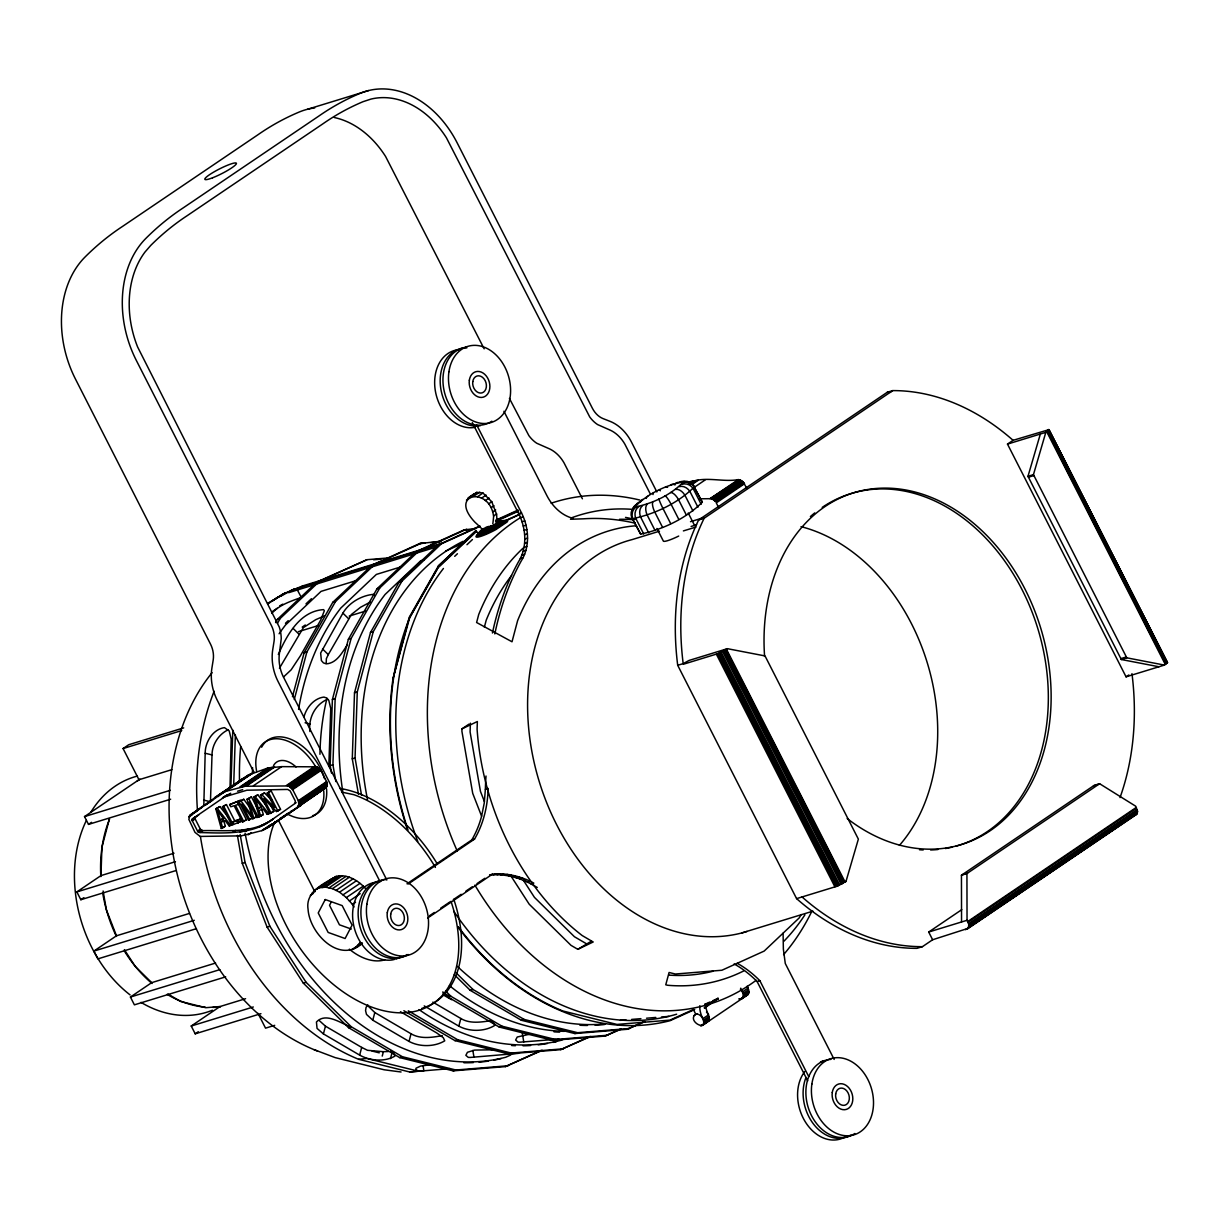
<?xml version="1.0" encoding="UTF-8"?>
<svg xmlns="http://www.w3.org/2000/svg" width="1229" height="1229" viewBox="0 0 1229 1229"><rect width="100%" height="100%" fill="white"/><g stroke="black" fill="none" stroke-linecap="round" stroke-linejoin="round"><path stroke-width="1.5" d="M705.415 1003.647A21.492 13.688 55.9 0 0 708.503 1014.877L702.865 1018.703A6.637 4.225 55.9 0 0 695.737 1014.125C686.427 1021.145 708.288 1032.775 702.865 1018.703A21.492 13.688 55.9 0 1 699.793 1005.737M701.698 1025.816L709.01 1020.577L708.503 1014.877A6.637 4.225 55.9 0 0 706.46 1012.112M738.752 998.9C743.038 1000.621 744.528 994.737 742.393 991.926A21.492 13.688 55.9 0 1 740.764 988.162M702.665 1025.293L747.846 994.707L748.937 992.617L748.046 988.116A21.492 13.688 55.9 0 1 747.155 986.226M175.762 870.624L80.837 899.72L76.859 891.916L100.962 875.601L101.93 847.119L109.458 818.683M203.814 805.394L205.182 753.239C205.074 742.055 212.924 729.273 224.431 727.629L229.224 730.932L231.175 739.044L230.023 787.482M228.179 729.811C218.777 734.143 212.049 744.544 212.018 754.929L210.451 801.754L203.615 800.064M230.898 786.698L232.803 730.134M233.664 785.853L235.369 734.942M252.406 773.21L252.59 767.587M309.908 731.532C308.172 718.32 315.116 704.432 327.59 699.24M331.461 773.056L330.155 765.59L332.383 699.593L348.36 639.295L377.026 588.768L416.416 551.498L463.855 530.006L475.946 528.393M335.84 781.552L332.921 764.745L335.148 698.748L351.125 638.435L379.792 587.923L419.181 550.653L466.621 529.161M358.453 794.272L352.277 758.815L354.505 692.818L370.497 632.505L399.164 581.993L438.553 544.708L479.156 526.319M361.556 795.286L355.058 757.97L357.27 691.973L373.263 631.66L401.929 581.148L441.319 543.863L480.278 526.212M468.986 724.127L461.981 728.858L461.904 731.24L472.719 793.366L481.599 816.179M470.384 723.174L470.092 731.946L480.447 791.368L484.426 801.6M486.008 776.021A256.523 194.074 73 0 0 485.378 789.264L484.241 803.136L481.553 816.379A106.017 80.208 73 0 1 471.752 839.975L406.999 883.805M492.43 633.012A280.642 212.31 73 0 1 518.469 561.791C527.518 547.381 526.135 528.439 518.699 513.645L472.289 422.592M494.826 633.934A280.642 212.31 73 0 1 521.25 560.946C530.283 546.536 528.9 527.579 521.465 512.8L476.775 425.111M783.088 933.18L783.365 949.157L785.285 963.505L834.168 1059.429M483.366 530.421A115.987 80.054 17.9 0 0 475.008 522.264C447.54 493.382 490.002 485.716 493.612 516.564A115.987 59.176 -63.5 0 1 492.798 523.938M226.121 795.532L222.418 797.928L227.98 794.579L192.415 818.913L192.292 820.803L197.562 831.127L199.989 832.555C224.369 833.154 252.959 835.136 273.422 818.76L264.373 824.536M268.076 822.14C248.304 833.569 224.415 830.036 202.8 830.635L200.373 829.222L195.119 818.883L195.657 816.609L192.354 819.021M297.479 807.023L298.877 804.457L298.34 800.693L292.686 789.602L288.646 785.945L245.278 786.237L225.829 791.353L220.037 794.211L190.203 814.965L188.82 819.328L194.996 832.371L200.143 836.427L241.268 835.858L261.838 830.635L273.084 824.336L326.392 787.251L326.576 781.583L320.923 770.491L316.898 766.835L281.656 766.635L267.907 767.987L248.273 775.084L214.599 797.652M1167.519 662.677L1048.967 429.643L1013.08 440.32L1007.488 444.099L1126.071 676.841L1164.416 665.089L1167.519 662.677L1048.967 429.643L1045.818 432.347L1007.488 444.099M328.819 766.358L330.755 708.518L328.804 700.392L326.791 698.072L323.98 697.089C314.163 698.149 306.436 707.535 304.039 716.707M1013.08 440.32A239.686 181.339 73 0 0 892.715 390.607L887.246 392.281L698.656 519.944A239.686 181.339 73 0 0 677.701 665.304L796.592 898.629A239.686 181.339 73 0 0 916.942 948.342L922.426 946.668L932.627 939.755L968.252 928.294L968.836 924.531L967.039 920.291L966.931 873.542L1099.617 783.718L1135.627 806.163L1137.562 811.862L1135.535 815.119M292.471 696.72L304.101 652.86L332.767 602.348L372.157 565.063L419.596 543.571L441.011 541.206M294.269 699.531L306.866 652.015L335.532 601.488L374.922 564.219L422.361 542.726M406.983 828.392A267.123 202.094 73 0 1 393.003 678.592L409.257 617.281L438.4 565.924L475.884 530.452L476.483 531.435A4.424 2.811 55.9 0 0 479.863 533.616M393.464 1052.915L394.939 1056.08C384.769 1062.086 369.929 1060.919 359.651 1055.112L323.411 1033.896L325.455 1026.184L319.156 1020.454M359.651 1055.112L361.695 1047.415L325.455 1026.184M400.439 1011.713L436.694 1032.928L443.254 1037.645L444.729 1040.825C434.605 1047 419.596 1047.154 409.027 1041.409L372.786 1020.193L374.814 1012.558L368.592 1006.505M484.364 627.159L486.208 620.215A232.404 175.824 73 0 1 511.556 575.541M382.234 1056.095L383.387 1051.701L388.41 1051.517M390.469 1058.615L392.143 1052.285M409.027 1041.409L411.054 1033.773L374.814 1012.558M490.279 1020.3L494.55 1023.972L494.519 1025.554C484.395 1031.73 469.386 1031.899 458.816 1026.138L460.844 1018.503L432.838 1002.111M393.003 678.592L409.687 617.588L438.768 566.354L476.145 530.959L438.4 565.924L439.168 566.753L476.483 531.435M796.592 898.629L836.381 886.432L845.998 881.423L858.364 839.13L765.022 655.933L727.414 648.682L689.07 660.434L683.186 663.629A239.686 181.339 73 0 1 704.14 518.254L892.715 390.607M1158.932 666.763L1121.324 659.512L1027.982 476.314L1040.349 434.021M1164.416 665.089L1126.793 657.822L1033.451 474.64L1045.818 432.347M365.351 888.367C358.177 880.394 347.285 873.85 336.224 876.369C323.611 883.682 305.268 891.655 308.064 909.306C309.57 933.425 339.696 964.565 362.401 943.227M374.138 595.466L373.37 594.36C361.556 595.466 348.99 602.609 342.906 613.133L320.646 653.045L321.399 660.557L323.411 662.877L326.207 663.86C336.807 663.214 342.061 652.553 347.361 644.856M370.113 602.164L360.512 607.295L351.494 614.408L328.281 654.611L326.361 658.683L326.223 662.892M331.277 901.948L329.526 905.312L339.45 924.807L351.31 929.047M635.823 505.918C647.837 493.812 665.104 485.639 681.757 482.121A9.402 9.156 -77.3 0 1 693.463 485.732L702.312 502.185C686.197 518.423 663.03 529.392 640.678 534.108L631.829 517.655A9.402 9.264 3.1 0 1 635.823 505.918L636.561 506.671C653.213 503.168 670.496 494.98 682.494 482.889L681.757 482.121M275.603 622.565L277.447 619.308L314.301 584.436M277.447 623.349L280.212 618.448L319.601 581.179L367.041 559.687L389.424 557.858M278.322 654.473C286.833 635.285 299.784 611.09 323.58 609.63L324.348 610.721L320.769 619.923L300.429 655.764L291.165 669.82L283.576 676.933M279.429 668.253L303.425 627.589L315.669 619.708L324.348 615.913M801.139 914.56L799.234 917.894L764.146 951.092L721.899 970.249L675.366 974.029L669.083 972.477L665.765 984.798L667.685 985.274A242.943 183.797 73 0 0 743.729 970.925M438.768 566.354L409.687 617.588A266.555 201.648 73 0 0 408.013 830.036M217.518 796.899L242.835 778.525M367.87 1004.923L366.042 1007.427L365.566 1010.668L366.503 1014.417L372.786 1020.193M329.157 881.562L331.031 879.196M356.241 947.405L359.989 942.643M497.392 524.215A115.987 59.176 -63.5 0 1 496.654 514.505L491.769 501.724L482.966 493.029L476.775 492.368L466.452 500.111M499.558 521.25A13.519 1.997 -27 0 1 501.324 523.078L496.854 526.089A13.519 1.997 -27 0 1 482.306 532.925A13.519 1.997 -27 0 1 480.524 531.097L482.521 529.177M480.524 531.097L483.135 528.931M294.852 803.474L295.375 801.185L290.121 790.861L287.694 789.433L246.891 790.216L224.231 796.96M441.61 543.326L302.795 585.88L282.885 594.022L272.515 600.781L285.973 592.608L267.538 603.439M280.381 596.403L294.238 588.906M285.481 623.257L288.216 620.676M305.975 603.869L311.444 598.692M454.699 556.322L457.434 553.741M466.974 544.708L472.428 539.546M271.763 613.394C279.398 604.806 290.858 601.211 301.335 597.417L297.203 589.674L302.795 585.88M494.918 524.092L501.324 523.078M497.054 523.4L498.651 523.062A10.615 1.567 -27 0 0 497.253 521.618M498.436 523.247L499.988 523.032A12.075 1.782 -27 0 0 498.406 521.403M497.023 525.997L495.994 525.735A12.075 1.782 -27 0 1 482.982 531.834A12.075 1.782 -27 0 1 481.399 530.206L482.321 529.361A9.125 1.352 -27 0 0 485.271 529.53A9.125 1.352 -27 0 0 494.304 525.182L497.33 523.139A9.125 1.352 -27 0 0 496.132 521.91M481.276 531.312L477.436 534.415A16.33 2.412 -27 0 0 495.118 528.992L505.549 521.941A16.33 2.412 -27 0 0 501.908 521.127M480.739 532.188L476.575 535.567A17.698 2.612 -27 0 0 495.733 529.684L507.039 522.048A17.698 2.612 -27 0 0 503.107 521.157M480.6 531.036L482.475 529.684M270.61 820.665L296.158 802.629M267.645 827.778L325.716 787.912M493.49 524.998L495.994 525.735L499.988 523.032M482.321 529.361A10.615 1.567 -27 0 0 483.704 530.79A10.615 1.567 -27 0 0 495.133 525.428L498.651 523.062M271.548 612.088L277.155 608.294M494.304 525.182L496.316 525.551M468.034 497.929L474.071 493.843M470.523 496.593L476.775 492.368M473.764 496.178L479.802 492.092M477.513 496.716L482.966 493.029M481.476 498.221L486.116 495.072M485.317 500.618L489.096 498.052M302.196 627.082L305.284 624.993M171.83 769.661L138.969 779.739L123.084 748.553L128.722 744.728L183.689 727.875M488.681 503.798L491.769 501.724M491.308 507.592L494.012 505.764M492.998 511.74L495.686 509.927M493.659 515.934L496.639 513.922M170.662 799.203L88.503 824.398L84.524 816.594L138.969 779.739M88.503 824.398L91.53 822.339M220.037 794.211L249.226 774.577M221.927 793.197L251.131 773.594M189.543 815.61L216.212 797.56M223.862 792.229L253.082 772.672M190.848 814.965L201.817 807.53M204.966 805.394L212.801 800.094M225.829 791.353L254.08 772.227M189.066 816.486L196.901 811.171M188.897 816.978L192.047 814.858M226.105 796.039L230.76 793.304L227.933 795.209M192.216 819.39L195.104 817.285M195.626 817.039L198.76 814.919M239.67 787.113L267.907 767.987M688.363 483.366C703.111 475.208 722.437 482.659 738.322 479.587L743.176 482.045L746.94 488.497M192.17 819.589L194.996 817.684M192.154 820.05L194.981 817.915M240.776 786.898L269.013 767.787M689.469 483.166L692.603 481.046M192.185 820.296L195.012 818.391M241.883 786.714L270.134 767.587M689.023 484.042L693.724 480.846M192.231 820.542L195.058 818.637M192.292 820.803L195.119 818.883M243.004 786.545L271.256 767.418M690.145 483.873L694.846 480.677M244.141 786.376L272.377 767.265M691.266 483.704L695.967 480.524M245.278 786.237L273.514 767.126M690.836 484.625L697.104 480.385M246.415 786.114L274.651 767.004M691.973 484.503L698.256 480.262M80.837 899.72L83.879 897.662M222.679 828.008L220.974 822.078L223.617 820.296L225.337 826.211L221.266 828.438L215.797 808.836L219.899 806.608L228.932 818.022M215.797 808.836L219.899 806.608M253.42 785.746L281.656 766.635M694.262 487.329L705.246 479.894M222.449 806.808L226.443 804.596L234.708 820.818L239.732 819.282L240.838 821.464L231.82 825.197L222.449 806.808L226.443 804.596M229.654 804.596L240.392 800.325L229.654 804.596L230.76 806.762L234.124 805.732L242.39 821.955L246.384 819.758L238.119 803.536M250.824 814.781L252.406 817.915L248.458 820.096L239.087 801.707L243.772 799.28L250.562 808.513M239.087 801.707L243.772 799.28M197.562 831.127L200.373 829.222M197.761 831.388L200.588 829.483M197.946 831.603L200.773 829.683M198.146 831.787L200.957 829.867M198.345 831.956L201.172 830.051M198.56 832.11L201.372 830.205M241.114 801.078L252.037 815.948L246.998 799.28L251.469 796.93L258.29 810.31M198.76 832.248L201.587 830.328M198.99 832.356L201.802 830.435M246.998 799.28L251.469 796.93M199.206 832.432L202.155 830.558M199.989 832.555L202.8 830.635M261.608 808.651L263.313 814.566L259.242 816.793L253.788 797.191L256.431 795.409L257.89 794.963L266.923 806.378M220.36 819.989L223.816 818.929L217.487 810.572L220.36 819.989L223.002 818.191L222.188 815.319M253.788 797.191L257.89 794.963M270.518 804.934L273.79 811.355L269.858 813.537L260.471 795.148L264.496 792.935L272.131 800.601M260.471 795.148L264.496 792.935M261.854 794.717L274.574 807.514L267.215 793.074L271.163 790.892L280.535 809.281L276.494 811.509L263.774 798.696L271.148 813.152M267.215 793.074L271.163 790.892M221.266 828.438L225.337 826.211M286.48 785.439L314.716 766.328M699.055 498.805L710.07 498.697L738.322 479.587M223.786 806.393L232.066 822.616L234.708 820.818M287.54 785.561L315.776 766.45M710.07 498.697L739.382 479.709M288.093 785.73L316.329 766.604M711.145 498.82L739.935 479.863M220.974 822.078L225.245 820.772L229.255 825.98L231.912 824.198M288.646 785.945L316.898 766.835M711.699 498.989L740.488 480.093M232.066 822.616L239.732 819.282M229.255 825.98L233.449 823.722M289.214 786.222L317.451 767.111M712.252 499.204L741.056 480.37M289.767 786.575L318.004 767.449M712.805 499.481L741.609 480.708M258.336 808.344L261.792 807.284L255.478 798.927L258.336 808.344L260.994 806.547L260.164 803.674M290.305 786.959L318.557 767.848M713.358 499.834L742.147 481.107M290.843 787.405L319.079 768.294M713.911 500.218L742.669 481.553M291.35 787.912L319.586 768.786M714.433 500.664L743.176 482.045M242.39 821.955L246.384 819.758M291.826 788.434L320.062 769.323M714.94 501.155L743.668 482.582M292.272 789.003L320.508 769.892M715.416 501.693L744.113 483.151M292.686 789.602L320.923 770.491M718.704 507.623L716.277 502.861L744.528 483.75M248.458 820.096L252.406 817.915M232.834 832.248L235.661 830.343M249.764 819.697L241.79 804.043L252.713 818.791L256.584 816.624L255.494 812.999M252.713 818.791L256.584 816.624M256.892 817.515L260.84 815.319L256.892 817.515L249.041 802.107L253.927 818.422M259.242 816.793L263.313 814.566M239.716 831.879L242.543 829.974M240.792 831.772L243.619 829.852M260.671 816.363L258.966 810.433L263.221 809.128L267.246 814.335L269.888 812.553M241.898 831.634L244.709 829.713M242.989 831.48L245.815 829.575M269.858 813.537L273.79 811.355M244.079 831.311L246.906 829.406M245.155 831.127L247.981 829.222M246.138 830.942L248.965 829.037M276.494 811.509L280.535 809.281M259.749 826.764L262.576 824.859M298.34 800.693L326.576 781.583M248.012 834.875L251.146 832.755M260.625 826.38L264.404 824.029M262.514 825.489L266.278 823.107M298.57 801.354L326.806 782.243M298.739 801.999L326.975 782.888M298.862 802.645L327.098 783.534M298.924 803.274L327.16 784.163M298.924 803.889L327.175 784.763M298.877 804.457L327.129 785.346M298.785 805.01L327.022 785.884M298.616 805.502L326.853 786.391M261.838 830.635L269.689 825.32M298.401 805.963L326.653 786.852M262.837 830.205L265.971 828.069M269.105 825.949L272.254 823.829M280.089 818.514L287.939 813.214M298.14 806.378L326.392 787.251M263.82 829.744L301.32 805.225M265.756 828.792L294.945 809.174M196.44 928.663L97.859 958.881L93.88 951.092L116.478 935.791L189.496 913.408M225.675 976.855L134.391 1004.846L130.428 997.042L151.705 982.647L215.597 963.044M316.683 889.243L333.627 877.783M314.086 890.656L336.224 876.369M312.212 893.037L315.3 890.948M321.46 886.785L326.084 883.651M310.338 895.419L313.426 893.329M322.413 887.492L339.358 876.031M319.279 887.845L325.547 887.154L342.492 875.678M329.003 887.891L345.948 876.415M325.547 887.154L332.475 888.628L349.42 877.153M336.024 890.395L352.969 878.935M332.475 888.628L339.573 892.177L356.518 880.701M342.983 894.866L359.928 883.405M339.573 892.177L346.378 897.554L363.323 886.094M349.405 900.98L360.189 893.683M683.478 664.213L717.797 653.69L727.414 648.682M346.378 897.554L352.431 904.406L355.504 902.316M260.932 1013.664L195.211 1033.819L191.232 1026.015L220.022 1006.536L245.57 998.701M408.182 884.02L474.517 839.115A106.017 80.208 73 0 0 488.143 788.419L485.378 789.264M195.211 1033.819L198.315 1031.715M358.115 945.024L361.203 942.935M351.064 950.217L361.848 942.92M353.645 948.803L361.357 943.595M429.612 915.682L434.359 912.471M440.673 908.2L450.152 901.779M453.301 899.643L461.198 894.297M465.929 891.086L472.259 886.816M476.99 883.605L484.887 878.259M427.646 918.032L492.383 874.203C506.701 872.698 521.219 876.323 533.801 883.113L531.036 883.958C518.454 877.168 503.936 873.558 489.618 875.063L492.383 874.203M511.264 876.461L529.192 904.191L570.993 945.331L577.814 949.326L591.349 941.184M1126.071 676.841L1128.867 674.951M693.724 1010.192L694.692 1009.547L670.097 1020.684A267.123 202.094 73 0 1 457.91 927.127M704.278 1007.657L718.089 998.301L704.463 1008.21M694.062 1015.538L696.874 1013.633M703.495 1020.254L709.133 1016.429M743.023 993.493L748.676 989.668M703.787 1021.791L709.44 1017.965M743.33 995.029L748.983 991.204M703.756 1023.204L709.394 1019.379M743.284 996.442L748.937 992.617M700.515 1025.938L707.336 1021.99M740.058 999.177L744.282 996.32M703.372 1024.402L709.01 1020.577M742.9 997.625L748.553 993.815M741.225 999.054L747.846 994.707M961.554 921.965L961.447 875.217L1094.148 785.392L1099.617 783.718M932.627 939.755L928.694 932.043L961.785 909.644M967.684 921.55L1136.272 807.422M968.037 922.242L1136.625 808.129M968.652 923.762L1137.24 809.65M968.836 924.531L1137.439 810.403M968.959 925.268L1137.547 811.14M968.974 925.975L1137.562 811.862M968.775 927.265L1137.363 813.137M965.487 929.692L981.249 919.015M984.398 916.88L1064.76 862.497M1067.909 860.361L1099.417 839.023M1102.567 836.888L1134.09 815.564M968.56 927.818L1137.148 813.69M966.946 929.232L1136.84 814.182M268.045 603.792L278.107 596.987M282.808 604.146L279.674 605.866M461.981 728.858L477.359 721.531L477.098 729.289A234.078 177.084 73 0 0 582.208 935.561L593.192 941.982L577.814 949.326M291.073 811.079L292.056 810.633M316.836 582.024L367.041 559.687M495.702 520.205L518.054 510.066M495.456 520.942L518.116 510.68M495.948 521.357L518.423 511.172M505.687 520.512L519.329 514.337M502.968 522.079L520.021 514.337M445.574 551.13L460.983 544.14M510.772 1054.974L505.749 1057.247A253.911 192.093 73 0 1 245.063 833.139M564.418 1038.766L561.085 1040.287A253.911 192.093 73 0 1 419.012 1009.608M237.397 835.321L242.267 863.311L267.092 927.112L303.348 983.169L348.56 1027.674L399.64 1057.585L453.132 1070.858L505.365 1066.618L541.206 1050.365M505.365 1066.618L542.266 1050.303M403.88 1010.714L454.96 1040.625L508.453 1053.898L560.685 1049.658L589.705 1036.508M560.685 1049.658L590.765 1036.431M442.809 991.911L448.139 997.134L499.22 1027.045L552.712 1040.333L604.945 1036.078L620.307 1029.119M604.945 1036.078L621.367 1029.042M454.3 974.643L470.261 990.359L521.357 1020.27L574.834 1033.558L627.082 1029.303L644.134 1021.56M627.082 1029.303L645.087 1021.545M704.616 1004.416L709.671 1002.127M713.035 1000.59L718.089 998.301M704.954 1004.876L718.32 998.824A6.637 4.225 55.9 0 0 717.352 999.361M488.819 526.396L485.947 527.287M291.165 590.289L441.319 543.863M288.646 592.685L436.003 547.12M307.757 109.197L368.608 90.547M518.699 513.645L521.465 512.8M520.528 517.639L523.293 516.794M522.048 521.772L524.814 520.927M523.247 526.027L526.012 525.182M357.286 580.272L321.046 591.379L285.512 624.993A253.911 192.093 73 0 0 279.106 633.78M401.622 566.677L376.366 574.419L340.832 608.032A253.911 192.093 73 0 0 298.57 709.41M424.143 559.779L420.625 560.854L385.092 594.467A253.911 192.093 73 0 0 342.722 791.384M524.107 530.344L526.872 529.499M688.04 482.306L691.497 481.246M570.471 519.252L583.452 518.822A280.642 212.31 73 0 1 635.347 523.231M524.629 534.676L527.395 533.832M524.783 538.978L527.548 538.133M524.583 543.218L527.349 542.373M277.447 619.308L280.212 618.448M332.767 602.348L335.532 601.488M377.026 588.768L379.792 587.923M399.164 581.993L401.929 581.148M524.03 547.335L526.795 546.49M523.139 551.299L525.904 550.454M521.91 555.047L524.675 554.202M520.343 558.565L523.108 557.72M298.401 631.66L318.372 625.546M349.22 616.082L365.551 611.074M659.481 531.205L632.121 539.592A204.229 154.501 73 0 0 538.287 778.418A204.229 154.501 73 0 0 747.048 931.459M690.498 521.695L703.265 517.778M698.656 519.944L704.14 518.254M691.113 526.458L696.597 524.783M683.385 530.913L695.998 527.057M304.101 652.86L306.866 652.015M348.36 639.295L351.125 638.435M370.497 632.505L373.263 631.66M123.084 748.553L181.738 730.564M1027.982 476.314L1033.451 474.64M1028.443 477.221L1033.927 475.546M332.383 699.593L335.148 698.748M354.505 692.818L357.27 691.973M84.524 816.594L170.339 790.293M237.566 791.215L242.666 789.648M330.155 765.59L332.921 764.745M352.277 758.815L355.058 757.97M677.701 665.304L683.186 663.629M237.643 822.431L240.838 821.464M267.246 814.335L268.782 813.875L255.248 796.745M100.962 875.601L173.996 853.218M76.859 891.916L175.44 861.698M242.267 863.311L245.047 862.466L240.162 834.476M93.88 951.092L194.29 920.306M471.752 839.975L474.517 839.115M1120.879 658.621L1126.348 656.947M1121.324 659.512L1126.793 657.822M267.092 927.112L269.858 926.267L306.113 982.324L351.325 1026.814L402.405 1056.74L455.898 1070.013L508.13 1065.758M493.336 874.771L496.101 873.927M497.1 874.725L499.865 873.865M500.864 874.879L503.629 874.034M504.658 875.263L507.423 874.418M508.468 875.862L511.233 875.017M512.278 876.676L515.043 875.831M516.072 877.706L518.838 876.861M130.428 997.042L219.883 969.62M519.852 878.965L522.617 878.105M523.615 880.425L526.381 879.565M527.349 882.084L530.114 881.239M303.348 983.169L306.113 982.324M191.232 1026.015L253.312 1006.981M274.712 1025.339L265.541 1028.151L258.013 1013.372M1093.487 785.838L1098.956 784.163M348.56 1027.674L351.325 1026.814M448.139 997.134L450.905 996.289L501.985 1026.2L555.477 1039.488L607.71 1035.233M470.261 990.359L473.027 989.514L524.122 1019.425L577.599 1032.698L629.847 1028.458M842.341 882.545L845.998 881.423M741.778 932.949L812.937 911.15M962.092 874.787L967.561 873.112M961.447 875.217L966.931 873.542M399.64 1057.585L402.405 1056.74M454.96 1040.625L457.726 1039.78L511.218 1053.053L563.45 1048.798M499.22 1027.045L501.985 1026.2M521.357 1020.27L524.122 1019.425M453.132 1070.858L455.898 1070.013M508.453 1053.898L511.218 1053.053M552.712 1040.333L555.477 1039.488M574.834 1033.558L577.599 1032.698M734.128 963.951A106.017 80.208 73 0 1 757.11 981.556L759.875 980.711L808.743 1076.635M928.694 932.043L967.039 920.291M490.694 1020.684C480.954 1022.205 469.708 1023.941 460.844 1018.503M442.302 1035.632C432.162 1037.476 420.364 1039.365 411.054 1033.773M349.082 1026.184C339.296 1022.374 325.485 1012.373 316.437 1022.006L317.051 1028.396L323.411 1033.896M518.408 1053.361L470.108 1057.447L468.249 1057.37L465.852 1055.327L467.435 1052.285L474.594 1050.088L493.044 1049.781M529.499 1034.234L517.225 1037.015L515.642 1040.057L518.039 1042.115L519.898 1042.177L558.995 1039.104M429.92 1064.775L420.579 1066.096L415.955 1068.247L415.863 1069.445L418.306 1071.196L423.897 1070.766L423.006 1065.604M496.024 523.293L497.33 523.139M745.696 995.352L746.879 995.229M200.419 836.473A250.547 189.543 73 0 0 358.622 1059.306L366.611 1058.492M358.622 1059.306L409.626 1071.98L418.306 1071.196L367.548 1058.63M463.855 530.006L467.588 529.699M419.596 543.571L425.188 543.11M430.78 542.665L440.12 541.897M373.601 559.779L381.067 559.164M220.022 1006.536L205.765 1007.703L180.555 1001.435L167.958 994.061M620.415 1020.331L626.007 1019.87M631.598 1019.425L640.923 1018.657M646.531 1018.211L655.856 1017.443M661.448 1016.982L668.899 1016.383M409.626 1071.98L449.845 1068.646M499.85 523.155L501.263 523.139M383.387 1051.701L367.502 1050.303L361.695 1047.415M401.069 1071.995L384.155 1069.783L335.179 1057.616L314.01 1049.627M342.061 792.183L353.967 794.717A123.868 78.917 55.9 0 1 435.419 867.428M704.862 1021.852L706.168 1022.129M305.084 722.775L310.154 724.05M205.182 753.239L212.018 754.929M371.957 1051.025L379.254 1052.838M573.236 518.408C561.438 515.504 552.282 506.148 546.874 495.594L503.921 411.285M443.024 993.216L448.662 995.659M495.994 525.735L496.854 526.089M737.216 963.306L739.32 964.488A106.017 80.208 73 0 1 759.875 980.711M531.036 883.958L537.257 887.461M586.218 943.626L574.45 936.744L534.461 897.385L523.446 880.348M424.22 1005.89L458.816 1026.138M408.289 1010.822L457.726 1039.78M342.906 613.133L348.621 618.771M322.566 648.973L328.281 654.611M293.116 628.403L298.831 634.041M455.744 972.492L473.027 989.514M445.574 991.05L450.905 996.289M151.705 982.647L135.175 966.363L124.375 949.664M702.312 502.185L693.463 485.732M631.829 517.655L640.678 534.108M390.699 1050.841L391.897 1052.101M217.256 808.39L230.791 825.519M352.431 904.406L354.044 907.017M695.737 1014.125L693.386 1009.501L669.974 1020.116L616.973 1024.433L562.713 1010.945A266.555 201.648 73 0 1 458.233 926.758M1048.598 429.551L1167.366 662.892M1048.291 429.582L1167.104 663.153M1048.183 430.703L1166.767 663.445M1047.246 431.379L1165.829 664.121M1046.739 431.732L1165.322 664.474M701.16 504.259L693.294 488.819A9.402 8.757 40.8 0 0 681.634 484.426M697.949 507.239L690.083 491.8A9.402 7.635 51 0 0 679.253 486.653M692.91 510.926L685.045 495.487A9.402 5.991 55.9 0 0 675.489 489.403M688.225 513L694.523 525.351M686.381 515.074L678.516 499.635A9.402 3.948 59 0 0 670.619 492.491M678.792 519.391L670.926 503.951A9.402 1.628 61.5 0 0 664.966 495.702M656.885 491.969L631.552 442.24A41.694 31.539 73 0 0 609.968 421.317L603.147 418.643A20.847 15.777 73 0 1 592.347 408.182L457.28 143.086A98.597 74.6 73 0 0 360.251 93.296A375.736 284.252 73 0 0 318.818 116.079L183.275 207.839A375.736 284.252 73 0 0 145.821 238.441A98.597 74.6 73 0 0 136.296 360.358L271.379 625.469A20.847 15.777 73 0 1 274.036 641.43L272.746 649.588A41.694 31.539 73 0 0 278.077 681.527L380.068 881.7M670.681 523.6L662.815 508.161A9.402 0.799 63.7 0 1 658.928 498.836M650.325 493.981L624.87 444.161A32.845 24.841 73 0 0 610.583 430.319L597.586 424.573A29.696 22.475 73 0 1 589.736 416.969L446.465 137.878A89.732 67.887 73 0 0 370.928 99.103L363.139 101.654A366.38 277.17 73 0 0 322.812 123.883L187.238 215.643A366.38 277.17 73 0 0 150.752 245.416L145.022 252.006A89.732 67.887 73 0 0 137.602 346.947L279.306 627.113A29.696 22.475 73 0 1 281.241 638.711L279.26 654.596A32.845 24.841 73 0 0 282.793 675.735L386.828 880.025M726.493 649.296L845.091 882.038M725.986 649.634L844.569 882.376M662.585 527.395L654.719 511.955A9.402 3.165 66.1 0 1 652.891 501.678M724.787 650.402L843.371 883.144M724.096 650.802L842.695 883.543M723.389 651.201L841.973 883.943M722.637 651.6L841.235 884.342M721.131 652.338L839.714 885.08M720.394 652.691L838.977 885.418M656.916 528.455L663.214 540.806A17.513 2.596 -27 0 0 678.7 536.059M719.672 652.998L838.27 885.74M718.996 653.275L837.579 886.017M655.072 530.529L647.207 515.089A9.402 5.331 68.9 0 1 647.284 504.013M717.797 653.69L836.381 886.432M716.338 654.135L834.921 886.877M648.635 532.771L640.77 517.332A9.402 7.113 73 0 1 642.49 505.687M643.735 534L635.869 518.561A9.402 8.419 80.5 0 1 638.834 506.594M582.408 498.79L564.019 462.826A32.845 24.841 73 0 0 549.732 448.969L536.735 443.239A29.696 22.475 73 0 1 528.885 435.634L509.421 398.426M484.149 348.821L385.614 156.529A89.732 67.887 73 0 0 334.411 117.554M757.11 981.556L807.699 1080.859M268.506 792.69L277.877 811.079M253.835 772.042L217.226 700.177A41.694 31.539 73 0 1 211.88 668.253L213.185 660.081A20.847 15.777 73 0 0 210.512 644.119L75.445 379.024A98.597 74.6 73 0 1 84.97 257.091A375.736 284.252 73 0 1 122.424 226.489L257.967 134.744A375.736 284.252 73 0 1 299.4 111.947A98.597 74.6 73 0 1 314.716 107.952M278.246 819.943L314.854 891.793M248.826 798.712L258.198 817.116M237.735 802.122L238.841 804.288L235.476 805.318L243.741 821.54M237.074 821.08L238.18 823.246M245.047 862.466L269.858 926.267M116.478 935.791L106.401 909.875L103.098 890.979M522.31 1033.466L523.784 1041.962M472.812 1050.426L473.995 1057.232M801.016 526.642A183.951 139.169 73 0 1 927.081 662.185A183.951 139.169 73 0 1 899.398 845.414M846.52 1136.042A39.82 30.126 73 0 1 805.778 1122.599A39.82 30.126 73 0 1 804.795 1071.519M850.698 1135.197A39.82 30.126 73 0 1 813.629 1124.197A39.82 30.126 73 0 1 805.978 1077.48M820.496 1061.917A39.82 30.126 73 0 1 823.476 1060.919M854.816 1133.507A39.82 30.126 73 0 1 808.359 1107.944A39.82 30.126 73 0 1 830.942 1059.367M480.401 425.664A39.82 30.126 73 0 1 440.919 389.439A39.82 30.126 73 0 1 466.851 347.899M747.124 986.641A6.637 4.225 55.9 0 1 748.046 988.116L742.393 991.926A6.637 4.225 55.9 0 0 740.35 989.176M764.592 656.424A183.951 139.169 73 0 1 919.784 493.367A183.951 139.169 73 0 1 1046.325 741.717A183.951 139.169 73 0 1 847.18 818.529M922.426 946.668A239.686 181.339 73 0 1 802.061 896.955M887.246 392.281A239.686 181.339 73 0 1 890.656 392.312M1131.97 673.646A239.686 181.339 73 0 1 1120.018 797.59M682.494 482.889A9.402 9.264 3.1 0 1 694.446 486.745C678.331 502.984 655.165 513.952 632.812 518.669A9.402 9.156 -77.3 0 1 636.561 506.671M679.483 482.214A9.402 8.419 80.5 0 1 686.473 482.121M675.827 483.12A9.402 7.113 73 0 1 679.191 482.398M671.034 484.794A9.402 5.331 68.9 0 1 675.059 484.933M665.442 487.13A9.402 3.165 66.1 0 1 667.593 487.391M659.405 489.956A9.402 0.799 63.7 0 1 660.326 490.786M653.06 494.565A9.402 1.628 61.5 0 1 653.352 493.09M646.27 498.436A9.402 3.948 59 0 1 647.698 496.316M640.401 502.154A9.402 5.991 55.9 0 1 642.828 499.404M635.885 505.457A9.402 7.635 51 0 1 639.08 502.154M632.321 513.445A9.402 8.757 40.8 0 1 632.336 510.173M632.612 509.129A9.402 8.757 40.8 0 1 636.683 504.382M604.53 1024.51A253.911 192.093 73 0 1 595.097 1025.263M587.508 1025.462A253.911 192.093 73 0 1 579.904 1025.263M317.589 1051.072A224.231 169.633 73 0 1 179.726 883.851A224.231 169.633 73 0 1 212.095 672.662M197.423 810.019A250.547 189.543 73 0 1 214.107 691.282M501.202 1058.538A253.911 192.093 73 0 1 493.95 1060.12M488.42 1061.073A253.911 192.093 73 0 1 479.064 1062.194M473.395 1062.578A253.911 192.093 73 0 1 463.901 1062.762M564.341 1031.346A253.911 192.093 73 0 1 449.461 985.643M556.522 1041.577A253.911 192.093 73 0 1 552.912 1042.422M547.427 1043.498A253.911 192.093 73 0 1 538.148 1044.85M530.605 1045.51A253.911 192.093 73 0 1 523.032 1045.802M515.427 1045.71A253.911 192.093 73 0 1 511.617 1045.51M559.671 1032.13A253.911 192.093 73 0 1 553.987 1031.822M239.501 780.661A253.911 192.093 73 0 1 240.654 746.694M605.421 1023.849A253.911 192.093 73 0 1 457.342 966.409M367.502 799.557A253.911 192.093 73 0 1 463.164 541.267M625.53 517.394A244.986 185.333 73 0 1 634.855 519.483M384.708 959.849A51.157 32.584 55.9 0 1 349.343 949.172M713.158 971.187A232.404 175.824 73 0 1 668.822 975.104M619.539 519.299A232.404 175.824 73 0 1 632.689 519.652M756.188 980.266A262.668 198.714 73 0 1 474.886 885.11M457.326 851.205A262.668 198.714 73 0 1 520.681 517.501M551.16 503.229A262.668 198.714 73 0 1 639.894 500.065M811.232 912.517A262.668 198.714 73 0 1 783.58 954.641M523.047 548.18A242.943 183.797 73 0 0 478.742 614.454L476.606 622.504L512.017 641.784L517.624 620.614A219.284 165.884 73 0 1 636.438 525.735M571.454 517.855A242.943 183.797 73 0 1 631.936 509.328M804.903 914.822A242.943 183.797 73 0 1 783.825 941.306M676.641 1014.202A262.699 198.745 73 0 1 453.624 911.058M417.752 841.435A262.699 198.745 73 0 1 443.439 568.459M500.725 521.157A14.932 2.212 -27 0 1 500.541 524.737A14.932 2.212 -27 0 1 481.66 534.062A14.932 2.212 -27 0 1 481.86 530.467M496.086 521.987A7.635 1.121 -27 0 1 496.716 522.632M491.846 525.935A7.635 1.121 -27 0 1 483.581 528.47M491.385 525.613A6.13 0.906 -27 0 1 484.549 528.009M261.639 747.217A44.244 28.19 55.9 0 1 293.762 740.641A44.244 28.19 55.9 0 1 324.533 778.633M326.561 788.88A44.244 28.19 55.9 0 1 312.535 815.718M323.734 790.8A44.244 28.19 55.9 0 1 287.279 813.967M256.692 771.566A44.244 28.19 55.9 0 1 274.62 738.813A44.244 28.19 55.9 0 1 315.961 767.295M273.514 765.652A22.122 14.087 55.9 0 1 296.035 766.988M339.818 788.419A123.868 78.917 55.9 0 1 437.263 863.879M453.808 899.413A123.868 78.917 55.9 0 1 421.854 1008.379M450.982 901.318A123.868 78.917 55.9 0 1 364.491 1004.139A123.868 78.917 55.9 0 1 275.019 821.54M451.704 999.715A230.053 174.042 73 0 1 443.331 994.922M319.955 754.299A230.053 174.042 73 0 1 326.929 698.441M212.433 1010.223A123.1 93.127 73 0 1 140.997 1002.372M130.09 994.906A123.1 93.127 73 0 1 86.368 820.45M90.746 812.384A123.1 93.127 73 0 1 137.448 776.052M220.467 1006.874A123.1 93.127 73 0 1 212.863 1007.396M205.212 1007.135A123.1 93.127 73 0 1 167.144 994.353M152.027 983.492A123.1 93.127 73 0 1 124.452 951.138M116.402 936.437A123.1 93.127 73 0 1 102.729 893.283M100.839 876.584A123.1 93.127 73 0 1 109.489 819.251M137.064 781.245A123.1 93.127 73 0 1 139.922 779.125M474.87 427.354A39.82 30.126 73 0 1 435.788 393.188A39.82 30.126 73 0 1 458.125 349.743M491.877 421.209A39.82 30.126 73 0 1 445.758 396.644A39.82 30.126 73 0 1 466.421 347.208M407.076 954.534A39.82 30.126 73 0 1 360.942 929.969A39.82 30.126 73 0 1 381.604 880.532M394.355 959.48A39.82 30.126 73 0 1 353.967 926.666A39.82 30.126 73 0 1 376.074 882.222M400.193 957.084A39.82 30.126 73 0 1 395.861 959.05M408.489 954.534A39.82 30.126 73 0 1 363.077 927.142A39.82 30.126 73 0 1 385.967 879.549M952.444 847.073A183.951 139.169 73 0 1 945.316 848.532M938.019 849.5A183.951 139.169 73 0 1 930.63 849.976M923.194 849.946A183.951 139.169 73 0 1 919.476 849.761M810.403 516.564A183.951 139.169 73 0 1 814.735 512.908M822.216 507.377A183.951 139.169 73 0 1 1031.546 610.675A183.951 139.169 73 0 1 956.024 846.136M325.239 899.536L318.219 912.947L328.158 932.442L345.103 938.526L352.108 925.099L342.184 905.604L325.239 899.536M832.263 1092.504A13.273 10.047 73 0 0 846.028 1109.495A13.273 10.047 73 0 0 849.116 1088.157A13.273 10.047 73 0 0 832.263 1092.504M811.862 1084.07A39.82 30.126 73 0 0 853.156 1135.058A39.82 30.126 73 0 0 862.389 1071.027A39.82 30.126 73 0 0 811.862 1084.07M835.689 1093.918A8.803 6.667 73 0 0 844.83 1105.209A8.803 6.667 73 0 0 846.873 1091.029A8.803 6.667 73 0 0 835.689 1093.918M212.571 177.79A17.698 2.612 -27 0 0 236.429 163.488A17.698 2.612 -27 0 0 212.863 172.582A17.698 2.612 -27 0 0 212.571 177.79M469.34 380.207A13.273 10.047 73 0 0 483.105 397.213A13.273 10.047 73 0 0 486.177 375.859A13.273 10.047 73 0 0 469.34 380.207M448.923 371.788A39.82 30.126 73 0 0 490.233 422.776A39.82 30.126 73 0 0 499.466 358.73A39.82 30.126 73 0 0 448.923 371.788M472.766 381.635A8.803 6.667 73 0 0 481.906 392.911A8.803 6.667 73 0 0 483.949 378.747A8.803 6.667 73 0 0 472.766 381.635M387.289 912.686A13.273 10.047 73 0 0 401.053 929.692A13.273 10.047 73 0 0 404.126 908.339A13.273 10.047 73 0 0 387.289 912.686M366.872 904.252A39.82 30.126 73 0 0 408.182 955.24A39.82 30.126 73 0 0 417.414 891.209A39.82 30.126 73 0 0 366.872 904.252M390.714 914.099A8.803 6.667 73 0 0 399.855 925.391A8.803 6.667 73 0 0 401.898 911.211A8.803 6.667 73 0 0 390.714 914.099"/></g></svg>
